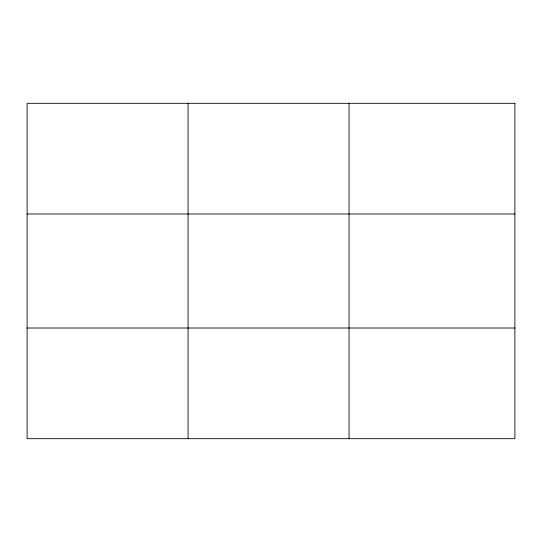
<?xml version="1.0" encoding="UTF-8"?>
<svg xmlns="http://www.w3.org/2000/svg" width="542" height="542" viewBox="0 0 542 542"><rect width="100%" height="100%" fill="white"/><g stroke="black" fill="none" stroke-linecap="round" stroke-linejoin="round"><path stroke-width="0.81" d="M188.074 438.688L188.074 103.312M349.048 438.688L349.048 103.312M27.1 213.988L514.9 213.988M27.1 328.012L514.9 328.012M514.9 103.312L514.9 438.688L27.1 438.688L27.1 103.312L514.9 103.312"/></g></svg>
